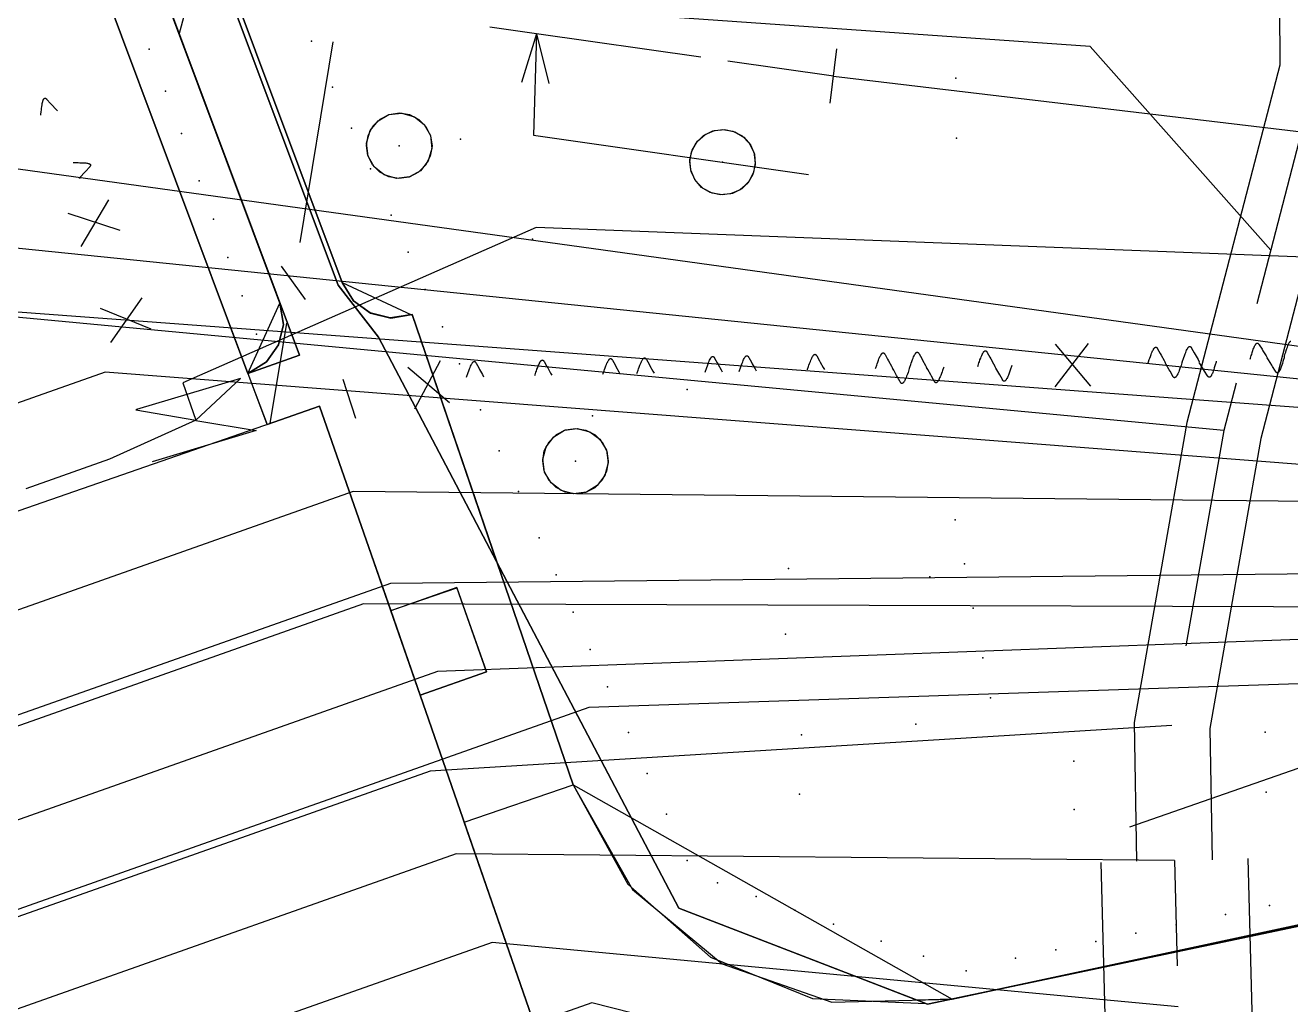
# Model space of a CAD drawing. Header units: metres. Extents: x 4550 to 4731, y 10605 to 11772.
# Drawn here: x 4634.2 to 4657.37, y 11535.86 to 11553.79 of the extents above; entities that cross this region are included whole.
import ezdxf

# ---------------------------------------------------------------- set-up
doc = ezdxf.new("R2010")
doc.units = ezdxf.units.M
for name, color, linetype in [('BOUNDARY', 7, 'Continuous'), ('BUILDING', 7, 'Continuous'), ('CURB', 7, 'Continuous'), ('ELECTR_CABLE', 7, 'Continuous'), ('ELECTR_CABLE_COMM', 7, 'Continuous'), ('GRASS', 7, 'Continuous'), ('GROUND', 7, 'Continuous'), ('HEAT', 7, 'Continuous'), ('SIDEWALK_PATH', 7, 'Continuous'), ('TREE', 7, 'Continuous'), ('WATER_PIPELINE', 7, 'Continuous')]:
    doc.layers.add(name, color=color, linetype=linetype)

msp = doc.modelspace()

# ---------------------------------------------------------------- linework, layer by layer
at = {"layer": 'BOUNDARY'}
msp.add_lwpolyline([(4643.789, 11534.732), (4641.429, 11541.526), (4640.892, 11543.073), (4639.59, 11546.82), (4638.63, 11546.481), (4632.974, 11561.578), (4632.098, 11560.636), (4630.777, 11562.315), (4632.015, 11563.654), (4632.853, 11564.358), (4635.8, 11571.256), (4636.194, 11572.178), (4638.506, 11571.466), (4659.038, 11569.355), (4664.319, 11574.247)], dxfattribs=at)
at = {"layer": 'BUILDING'}
msp.add_lwpolyline([(4639.59, 11546.82), (4649.199, 11519.156), (4635.594, 11514.431), (4625.985, 11542.095)], close=True, dxfattribs=at)
at = {"layer": 'CURB'}
for points in [[(4638.864, 11548.705), (4633.911, 11561.929)], [(4635.223, 11561.841), (4640.003, 11549.08)], [(4640.003, 11549.08), (4641.273, 11548.488), (4641.287, 11548.493)], [(4638.279, 11547.418), (4638.864, 11548.705)], [(4641.287, 11548.493), (4644.236, 11539.884)], [(4651.169, 11535.962), (4669.918, 11539.981)], [(4644.236, 11539.884), (4651.169, 11535.962)]]:
    msp.add_lwpolyline(points, dxfattribs=at)
at = {"layer": 'ELECTR_CABLE'}
for points in [[(4646.571, 11553.205), (4643.563, 11553.633), (4642.707, 11553.755)], [(4643.563, 11553.633), (4643.286, 11552.741)], [(4643.563, 11553.633), (4643.507, 11551.777), (4648.544, 11551.06)], [(4643.563, 11553.633), (4643.786, 11552.726)], [(4648.94, 11552.363), (4649.058, 11553.357)], [(4648.999, 11552.86), (4647.067, 11553.135)], [(4648.999, 11552.86), (4660.595, 11551.483)], [(4634.487, 11552.145), (4634.489, 11552.16), (4634.494, 11552.211), (4634.497, 11552.234), (4634.5, 11552.268), (4634.505, 11552.306), (4634.509, 11552.332), (4634.513, 11552.357), (4634.517, 11552.375), (4634.522, 11552.393), (4634.525, 11552.405), (4634.528, 11552.414), (4634.531, 11552.422), (4634.532, 11552.426), (4634.534, 11552.429), (4634.537, 11552.435), (4634.539, 11552.439), (4634.54, 11552.441), (4634.542, 11552.444), (4634.544, 11552.447), (4634.547, 11552.45), (4634.549, 11552.451), (4634.55, 11552.452), (4634.552, 11552.453), (4634.553, 11552.454), (4634.554, 11552.455), (4634.556, 11552.455), (4634.558, 11552.456), (4634.56, 11552.456), (4634.561, 11552.457), (4634.562, 11552.457), (4634.563, 11552.457), (4634.564, 11552.457), (4634.565, 11552.457), (4634.567, 11552.456), (4634.568, 11552.456), (4634.57, 11552.456), (4634.572, 11552.455), (4634.573, 11552.455), (4634.574, 11552.454), (4634.576, 11552.453), (4634.577, 11552.452), (4634.578, 11552.452), (4634.581, 11552.45), (4634.583, 11552.448), (4634.586, 11552.446), (4634.589, 11552.443), (4634.592, 11552.44), (4634.598, 11552.434), (4634.665, 11552.36), (4634.687, 11552.336), (4634.761, 11552.255), (4634.79, 11552.223)], [(4635.079, 11551.276), (4635.094, 11551.276), (4635.145, 11551.276), (4635.168, 11551.276), (4635.203, 11551.275), (4635.241, 11551.274), (4635.267, 11551.273), (4635.292, 11551.272), (4635.311, 11551.27), (4635.329, 11551.267), (4635.341, 11551.265), (4635.351, 11551.263), (4635.359, 11551.261), (4635.363, 11551.26), (4635.366, 11551.259), (4635.372, 11551.257), (4635.376, 11551.255), (4635.379, 11551.253), (4635.382, 11551.252), (4635.385, 11551.25), (4635.388, 11551.248), (4635.39, 11551.246), (4635.391, 11551.245), (4635.392, 11551.244), (4635.393, 11551.242), (4635.394, 11551.241), (4635.395, 11551.239), (4635.396, 11551.238), (4635.396, 11551.236), (4635.396, 11551.235), (4635.397, 11551.234), (4635.397, 11551.233), (4635.397, 11551.232), (4635.397, 11551.23), (4635.397, 11551.229), (4635.397, 11551.227), (4635.396, 11551.225), (4635.396, 11551.224), (4635.396, 11551.222), (4635.395, 11551.221), (4635.394, 11551.219), (4635.394, 11551.218), (4635.393, 11551.217), (4635.392, 11551.214), (4635.39, 11551.212), (4635.388, 11551.209), (4635.386, 11551.205), (4635.383, 11551.202), (4635.378, 11551.196), (4635.312, 11551.121), (4635.289, 11551.097), (4635.216, 11551.015), (4635.187, 11550.983)], [(4635.729, 11550.598), (4635.217, 11549.738)], [(4635.939, 11550.036), (4634.989, 11550.347)], [(4668.211, 11549.134), (4643.557, 11550.09), (4637.085, 11547.246), (4637.322, 11546.559)], [(4636.337, 11548.803), (4635.765, 11547.982)], [(4636.507, 11548.228), (4635.581, 11548.606)], [(4653.659, 11547.964), (4653.054, 11547.168)], [(4653.059, 11547.95), (4653.704, 11547.184)], [(4654.759, 11547.611), (4654.764, 11547.626), (4654.781, 11547.674), (4654.788, 11547.696), (4654.8, 11547.728), (4654.813, 11547.764), (4654.823, 11547.788), (4654.833, 11547.811), (4654.841, 11547.828), (4654.849, 11547.845), (4654.855, 11547.855), (4654.86, 11547.864), (4654.865, 11547.871), (4654.867, 11547.874), (4654.869, 11547.877), (4654.873, 11547.882), (4654.876, 11547.885), (4654.878, 11547.888), (4654.881, 11547.89), (4654.884, 11547.892), (4654.887, 11547.894), (4654.889, 11547.895), (4654.891, 11547.896), (4654.892, 11547.897), (4654.894, 11547.897), (4654.895, 11547.897), (4654.897, 11547.898), (4654.899, 11547.898), (4654.901, 11547.898), (4654.902, 11547.898), (4654.903, 11547.898), (4654.904, 11547.898), (4654.905, 11547.897), (4654.906, 11547.897), (4654.908, 11547.896), (4654.909, 11547.896), (4654.911, 11547.895), (4654.912, 11547.894), (4654.913, 11547.893), (4654.914, 11547.892), (4654.916, 11547.891), (4654.917, 11547.89), (4654.918, 11547.889), (4654.92, 11547.886), (4654.922, 11547.885), (4654.924, 11547.882), (4654.926, 11547.878), (4654.928, 11547.874), (4654.932, 11547.867), (4654.981, 11547.78), (4654.997, 11547.752), (4655.05, 11547.655), (4655.071, 11547.618)], [(4655.383, 11547.624), (4655.388, 11547.639), (4655.405, 11547.687), (4655.412, 11547.709), (4655.424, 11547.741), (4655.437, 11547.777), (4655.447, 11547.801), (4655.457, 11547.825), (4655.464, 11547.841), (4655.473, 11547.858), (4655.479, 11547.869), (4655.484, 11547.877), (4655.489, 11547.884), (4655.491, 11547.887), (4655.493, 11547.89), (4655.497, 11547.895), (4655.5, 11547.898), (4655.502, 11547.901), (4655.505, 11547.903), (4655.507, 11547.905), (4655.511, 11547.907), (4655.513, 11547.908), (4655.514, 11547.909), (4655.516, 11547.91), (4655.518, 11547.91), (4655.519, 11547.911), (4655.521, 11547.911), (4655.523, 11547.911), (4655.525, 11547.911), (4655.525, 11547.911), (4655.527, 11547.911), (4655.528, 11547.911), (4655.529, 11547.91), (4655.53, 11547.91), (4655.531, 11547.909), (4655.533, 11547.909), (4655.535, 11547.908), (4655.536, 11547.907), (4655.537, 11547.906), (4655.538, 11547.905), (4655.54, 11547.904), (4655.541, 11547.903), (4655.542, 11547.902), (4655.544, 11547.9), (4655.545, 11547.898), (4655.548, 11547.895), (4655.55, 11547.891), (4655.552, 11547.887), (4655.556, 11547.88), (4655.605, 11547.794), (4655.621, 11547.765), (4655.674, 11547.669), (4655.695, 11547.631)], [(4656.63, 11547.679), (4656.634, 11547.693), (4656.648, 11547.743), (4656.655, 11547.764), (4656.665, 11547.797), (4656.677, 11547.834), (4656.685, 11547.858), (4656.694, 11547.882), (4656.701, 11547.899), (4656.709, 11547.917), (4656.714, 11547.927), (4656.719, 11547.936), (4656.723, 11547.943), (4656.725, 11547.946), (4656.728, 11547.949), (4656.732, 11547.955), (4656.734, 11547.958), (4656.736, 11547.96), (4656.739, 11547.963), (4656.741, 11547.965), (4656.745, 11547.967), (4656.747, 11547.968), (4656.748, 11547.969), (4656.75, 11547.97), (4656.751, 11547.97), (4656.753, 11547.971), (4656.755, 11547.971), (4656.756, 11547.971), (4656.758, 11547.972), (4656.759, 11547.972), (4656.76, 11547.971), (4656.761, 11547.971), (4656.763, 11547.971), (4656.764, 11547.971), (4656.765, 11547.97), (4656.767, 11547.97), (4656.769, 11547.969), (4656.77, 11547.968), (4656.771, 11547.967), (4656.772, 11547.966), (4656.774, 11547.965), (4656.775, 11547.964), (4656.776, 11547.963), (4656.778, 11547.961), (4656.78, 11547.959), (4656.782, 11547.956), (4656.785, 11547.953), (4656.787, 11547.949), (4656.791, 11547.942), (4656.844, 11547.858), (4656.861, 11547.829), (4656.918, 11547.736), (4656.941, 11547.699)], [(4657.252, 11547.72), (4657.257, 11547.734), (4657.271, 11547.783), (4657.278, 11547.805), (4657.288, 11547.838), (4657.3, 11547.874), (4657.308, 11547.899), (4657.317, 11547.923), (4657.324, 11547.94), (4657.332, 11547.957), (4657.337, 11547.968), (4657.342, 11547.976), (4657.346, 11547.984), (4657.348, 11547.987), (4657.35, 11547.99), (4657.354, 11547.995), (4657.357, 11547.998), (4657.359, 11548.001), (4657.362, 11548.003), (4657.364, 11548.005), (4657.367, 11548.008), (4657.369, 11548.009)], [(4641.798, 11547.646), (4641.33, 11546.762)], [(4642.282, 11547.35), (4642.287, 11547.364), (4642.304, 11547.413), (4642.311, 11547.434), (4642.323, 11547.467), (4642.336, 11547.502), (4642.346, 11547.527), (4642.356, 11547.55), (4642.363, 11547.567), (4642.372, 11547.584), (4642.377, 11547.594), (4642.383, 11547.602), (4642.387, 11547.61), (4642.39, 11547.613), (4642.392, 11547.616), (4642.396, 11547.621), (4642.399, 11547.624), (4642.401, 11547.626), (4642.404, 11547.628), (4642.406, 11547.63), (4642.41, 11547.633), (4642.412, 11547.634), (4642.413, 11547.634), (4642.415, 11547.635), (4642.416, 11547.636), (4642.418, 11547.636), (4642.42, 11547.636), (4642.422, 11547.636), (4642.424, 11547.636), (4642.424, 11547.636), (4642.426, 11547.636), (4642.427, 11547.636), (4642.428, 11547.636), (4642.429, 11547.635), (4642.43, 11547.635), (4642.432, 11547.634), (4642.434, 11547.633), (4642.435, 11547.632), (4642.436, 11547.632), (4642.437, 11547.631), (4642.439, 11547.629), (4642.44, 11547.628), (4642.441, 11547.627), (4642.443, 11547.625), (4642.444, 11547.623), (4642.446, 11547.62), (4642.449, 11547.616), (4642.451, 11547.613), (4642.455, 11547.606), (4642.504, 11547.519), (4642.52, 11547.49), (4642.573, 11547.394), (4642.594, 11547.356)], [(4643.53, 11547.376), (4643.535, 11547.39), (4643.551, 11547.439), (4643.559, 11547.46), (4643.57, 11547.493), (4643.584, 11547.528), (4643.593, 11547.553), (4643.603, 11547.576), (4643.611, 11547.593), (4643.62, 11547.61), (4643.625, 11547.62), (4643.63, 11547.628), (4643.635, 11547.636), (4643.637, 11547.639), (4643.64, 11547.642), (4643.644, 11547.647), (4643.647, 11547.65), (4643.649, 11547.652), (4643.652, 11547.654), (4643.654, 11547.657), (4643.657, 11547.659), (4643.66, 11547.66), (4643.661, 11547.661), (4643.663, 11547.661), (4643.664, 11547.662), (4643.665, 11547.662), (4643.668, 11547.662), (4643.669, 11547.663), (4643.671, 11547.663), (4643.672, 11547.663), (4643.673, 11547.662), (4643.674, 11547.662), (4643.675, 11547.662), (4643.677, 11547.661), (4643.678, 11547.661), (4643.68, 11547.66), (4643.681, 11547.659), (4643.683, 11547.658), (4643.684, 11547.658), (4643.685, 11547.657), (4643.686, 11547.656), (4643.687, 11547.655), (4643.688, 11547.654), (4643.691, 11547.651), (4643.692, 11547.649), (4643.694, 11547.646), (4643.697, 11547.643), (4643.699, 11547.639), (4643.703, 11547.632), (4643.752, 11547.545), (4643.768, 11547.516), (4643.821, 11547.42), (4643.842, 11547.382)], [(4644.777, 11547.402), (4644.782, 11547.416), (4644.799, 11547.465), (4644.806, 11547.486), (4644.818, 11547.519), (4644.831, 11547.555), (4644.841, 11547.579), (4644.851, 11547.602), (4644.859, 11547.619), (4644.867, 11547.636), (4644.873, 11547.646), (4644.878, 11547.655), (4644.883, 11547.662), (4644.885, 11547.665), (4644.887, 11547.668), (4644.891, 11547.673), (4644.894, 11547.676), (4644.897, 11547.678), (4644.899, 11547.681), (4644.902, 11547.683), (4644.905, 11547.685), (4644.907, 11547.686), (4644.909, 11547.687), (4644.91, 11547.687), (4644.912, 11547.688), (4644.913, 11547.688), (4644.915, 11547.689), (4644.917, 11547.689), (4644.919, 11547.689), (4644.92, 11547.689), (4644.921, 11547.689), (4644.922, 11547.688), (4644.923, 11547.688), (4644.924, 11547.688), (4644.926, 11547.687), (4644.927, 11547.686), (4644.929, 11547.685), (4644.93, 11547.685), (4644.931, 11547.684), (4644.933, 11547.683), (4644.934, 11547.682), (4644.935, 11547.681), (4644.936, 11547.68), (4644.938, 11547.677), (4644.94, 11547.675), (4644.942, 11547.673), (4644.944, 11547.669), (4644.947, 11547.665), (4644.951, 11547.658), (4645, 11547.571), (4645.015, 11547.542), (4645.069, 11547.446), (4645.089, 11547.409)], [(4645.401, 11547.415), (4645.406, 11547.429), (4645.423, 11547.478), (4645.43, 11547.499), (4645.442, 11547.532), (4645.455, 11547.568), (4645.465, 11547.592), (4645.475, 11547.615), (4645.483, 11547.632), (4645.491, 11547.649), (4645.497, 11547.659), (4645.502, 11547.668), (4645.507, 11547.675), (4645.509, 11547.678), (4645.511, 11547.681), (4645.515, 11547.686), (4645.518, 11547.689), (4645.521, 11547.691), (4645.523, 11547.694), (4645.526, 11547.696), (4645.529, 11547.698), (4645.531, 11547.699), (4645.533, 11547.7), (4645.534, 11547.7), (4645.536, 11547.701), (4645.537, 11547.701), (4645.539, 11547.702), (4645.541, 11547.702), (4645.543, 11547.702), (4645.544, 11547.702), (4645.545, 11547.702), (4645.546, 11547.701), (4645.547, 11547.701), (4645.548, 11547.701), (4645.55, 11547.7), (4645.551, 11547.699), (4645.553, 11547.698), (4645.554, 11547.698), (4645.555, 11547.697), (4645.556, 11547.696), (4645.558, 11547.695), (4645.559, 11547.694), (4645.56, 11547.693), (4645.562, 11547.69), (4645.564, 11547.689), (4645.566, 11547.686), (4645.568, 11547.682), (4645.57, 11547.678), (4645.575, 11547.671), (4645.623, 11547.584), (4645.639, 11547.555), (4645.692, 11547.459), (4645.713, 11547.422)], [(4646.649, 11547.441), (4646.654, 11547.456), (4646.671, 11547.504), (4646.678, 11547.526), (4646.69, 11547.558), (4646.703, 11547.594), (4646.713, 11547.618), (4646.723, 11547.641), (4646.73, 11547.658), (4646.739, 11547.675), (4646.745, 11547.685), (4646.75, 11547.694), (4646.754, 11547.701), (4646.757, 11547.704), (4646.759, 11547.707), (4646.763, 11547.712), (4646.766, 11547.715), (4646.768, 11547.718), (4646.771, 11547.72), (4646.773, 11547.722), (4646.777, 11547.724), (4646.779, 11547.725), (4646.78, 11547.726), (4646.782, 11547.727), (4646.783, 11547.727), (4646.785, 11547.727), (4646.787, 11547.728), (4646.789, 11547.728), (4646.791, 11547.728), (4646.791, 11547.728), (4646.793, 11547.728), (4646.794, 11547.728), (4646.795, 11547.727), (4646.796, 11547.727), (4646.797, 11547.726), (4646.799, 11547.726), (4646.801, 11547.725), (4646.802, 11547.724), (4646.803, 11547.723), (4646.804, 11547.722), (4646.806, 11547.721), (4646.807, 11547.72), (4646.808, 11547.719), (4646.81, 11547.716), (4646.811, 11547.715), (4646.813, 11547.712), (4646.816, 11547.708), (4646.818, 11547.704), (4646.822, 11547.697), (4646.871, 11547.61), (4646.887, 11547.581), (4646.94, 11547.485), (4646.961, 11547.448)], [(4647.273, 11547.454), (4647.278, 11547.469), (4647.294, 11547.517), (4647.302, 11547.539), (4647.314, 11547.571), (4647.327, 11547.607), (4647.337, 11547.631), (4647.346, 11547.655), (4647.354, 11547.671), (4647.363, 11547.688), (4647.368, 11547.699), (4647.373, 11547.707), (4647.378, 11547.714), (4647.38, 11547.717), (4647.383, 11547.72), (4647.387, 11547.725), (4647.39, 11547.728), (4647.392, 11547.731), (4647.395, 11547.733), (4647.397, 11547.735), (4647.401, 11547.737), (4647.403, 11547.738), (4647.404, 11547.739), (4647.406, 11547.74), (4647.407, 11547.74), (4647.409, 11547.741), (4647.411, 11547.741), (4647.412, 11547.741), (4647.414, 11547.741), (4647.415, 11547.741), (4647.416, 11547.741), (4647.417, 11547.741), (4647.419, 11547.74), (4647.42, 11547.74), (4647.421, 11547.739), (4647.423, 11547.739), (4647.425, 11547.738), (4647.426, 11547.737), (4647.427, 11547.736), (4647.428, 11547.735), (4647.429, 11547.734), (4647.431, 11547.733), (4647.432, 11547.732), (4647.434, 11547.73), (4647.435, 11547.728), (4647.437, 11547.725), (4647.44, 11547.721), (4647.442, 11547.717), (4647.446, 11547.71), (4647.495, 11547.624), (4647.511, 11547.595), (4647.564, 11547.498), (4647.585, 11547.461)], [(4648.521, 11547.48), (4648.525, 11547.495), (4648.542, 11547.543), (4648.55, 11547.565), (4648.561, 11547.597), (4648.575, 11547.633), (4648.584, 11547.657), (4648.594, 11547.681), (4648.602, 11547.698), (4648.611, 11547.714), (4648.616, 11547.725), (4648.621, 11547.733), (4648.626, 11547.74), (4648.628, 11547.743), (4648.63, 11547.746), (4648.635, 11547.752), (4648.638, 11547.755), (4648.64, 11547.757), (4648.642, 11547.759), (4648.645, 11547.761), (4648.648, 11547.763), (4648.65, 11547.765), (4648.652, 11547.765), (4648.653, 11547.766), (4648.655, 11547.766), (4648.656, 11547.767), (4648.658, 11547.767), (4648.66, 11547.767), (4648.662, 11547.767), (4648.663, 11547.767), (4648.664, 11547.767), (4648.665, 11547.767), (4648.666, 11547.766), (4648.668, 11547.766), (4648.669, 11547.766), (4648.671, 11547.765), (4648.672, 11547.764), (4648.674, 11547.763), (4648.675, 11547.762), (4648.676, 11547.761), (4648.677, 11547.76), (4648.678, 11547.759), (4648.679, 11547.758), (4648.681, 11547.756), (4648.683, 11547.754), (4648.685, 11547.751), (4648.688, 11547.747), (4648.69, 11547.744), (4648.694, 11547.736), (4648.743, 11547.65), (4648.758, 11547.621), (4648.812, 11547.525), (4648.832, 11547.487)], [(4649.768, 11547.507), (4649.773, 11547.521), (4649.79, 11547.569), (4649.797, 11547.591), (4649.809, 11547.623), (4649.822, 11547.659), (4649.832, 11547.683), (4649.842, 11547.707), (4649.85, 11547.724), (4649.858, 11547.741), (4649.864, 11547.751), (4649.869, 11547.759), (4649.874, 11547.767), (4649.876, 11547.77), (4649.878, 11547.773), (4649.882, 11547.778), (4649.885, 11547.781), (4649.888, 11547.783), (4649.89, 11547.785), (4649.893, 11547.787), (4649.896, 11547.789), (4649.898, 11547.791), (4649.9, 11547.791), (4649.901, 11547.792), (4649.903, 11547.792), (4649.904, 11547.793), (4649.906, 11547.793), (4649.908, 11547.793), (4649.91, 11547.793), (4649.911, 11547.793), (4649.912, 11547.793), (4649.913, 11547.793), (4649.914, 11547.793), (4649.915, 11547.792), (4649.917, 11547.792), (4649.918, 11547.791), (4649.92, 11547.79), (4649.921, 11547.789), (4649.922, 11547.788), (4649.924, 11547.788), (4649.925, 11547.786), (4649.926, 11547.785), (4649.927, 11547.784), (4649.929, 11547.782), (4649.931, 11547.78), (4649.933, 11547.777), (4649.935, 11547.773), (4649.938, 11547.77), (4649.942, 11547.763), (4649.99, 11547.676), (4650.006, 11547.647), (4650.059, 11547.551), (4650.08, 11547.513)], [(4650.392, 11547.52), (4650.397, 11547.534), (4650.414, 11547.583), (4650.421, 11547.604), (4650.433, 11547.637), (4650.446, 11547.672), (4650.456, 11547.697), (4650.466, 11547.72), (4650.473, 11547.737), (4650.482, 11547.754), (4650.488, 11547.764), (4650.493, 11547.772), (4650.498, 11547.78), (4650.5, 11547.783), (4650.502, 11547.786), (4650.506, 11547.791), (4650.509, 11547.794), (4650.511, 11547.796), (4650.514, 11547.798), (4650.517, 11547.8), (4650.52, 11547.803), (4650.522, 11547.804), (4650.523, 11547.804), (4650.525, 11547.805), (4650.527, 11547.806), (4650.528, 11547.806), (4650.53, 11547.806), (4650.532, 11547.806), (4650.534, 11547.806), (4650.535, 11547.806), (4650.536, 11547.806), (4650.537, 11547.806), (4650.538, 11547.806), (4650.539, 11547.805), (4650.541, 11547.805), (4650.542, 11547.804), (4650.544, 11547.803), (4650.545, 11547.802), (4650.546, 11547.802), (4650.547, 11547.801), (4650.549, 11547.799), (4650.55, 11547.798), (4650.551, 11547.797), (4650.553, 11547.795), (4650.555, 11547.793), (4650.557, 11547.79), (4650.559, 11547.786), (4650.561, 11547.783), (4650.565, 11547.776), (4650.614, 11547.689), (4650.63, 11547.66), (4650.683, 11547.564), (4650.704, 11547.526)], [(4651.64, 11547.546), (4651.645, 11547.56), (4651.661, 11547.609), (4651.669, 11547.63), (4651.681, 11547.663), (4651.694, 11547.698), (4651.704, 11547.723), (4651.713, 11547.746), (4651.721, 11547.763), (4651.73, 11547.78), (4651.735, 11547.79), (4651.741, 11547.799), (4651.745, 11547.806), (4651.748, 11547.809), (4651.75, 11547.812), (4651.754, 11547.817), (4651.757, 11547.82), (4651.759, 11547.822), (4651.762, 11547.825), (4651.764, 11547.827), (4651.768, 11547.829), (4651.77, 11547.83), (4651.771, 11547.831), (4651.773, 11547.831), (4651.774, 11547.832), (4651.776, 11547.832), (4651.778, 11547.832), (4651.78, 11547.833), (4651.782, 11547.833), (4651.782, 11547.833), (4651.783, 11547.832), (4651.785, 11547.832), (4651.786, 11547.832), (4651.787, 11547.832), (4651.788, 11547.831), (4651.79, 11547.83), (4651.792, 11547.829), (4651.793, 11547.828), (4651.794, 11547.828), (4651.795, 11547.827), (4651.796, 11547.826), (4651.798, 11547.825), (4651.799, 11547.824), (4651.801, 11547.821), (4651.802, 11547.819), (4651.804, 11547.816), (4651.807, 11547.813), (4651.809, 11547.809), (4651.813, 11547.802), (4651.862, 11547.715), (4651.878, 11547.686), (4651.931, 11547.59), (4651.952, 11547.552)], [(4655.383, 11547.624), (4655.378, 11547.61), (4655.361, 11547.562), (4655.354, 11547.54), (4655.342, 11547.508), (4655.329, 11547.472), (4655.319, 11547.448), (4655.309, 11547.424), (4655.302, 11547.407), (4655.293, 11547.39), (4655.287, 11547.38), (4655.282, 11547.372), (4655.278, 11547.364), (4655.275, 11547.361), (4655.273, 11547.358), (4655.269, 11547.353), (4655.266, 11547.35), (4655.264, 11547.348), (4655.261, 11547.346), (4655.259, 11547.344), (4655.255, 11547.342), (4655.253, 11547.34), (4655.252, 11547.34), (4655.25, 11547.339), (4655.249, 11547.339), (4655.247, 11547.338), (4655.245, 11547.338), (4655.243, 11547.338), (4655.241, 11547.338), (4655.241, 11547.338), (4655.239, 11547.338), (4655.238, 11547.338), (4655.237, 11547.338), (4655.236, 11547.339), (4655.235, 11547.339), (4655.233, 11547.34), (4655.231, 11547.341), (4655.23, 11547.342), (4655.229, 11547.343), (4655.228, 11547.343), (4655.226, 11547.345), (4655.225, 11547.346), (4655.224, 11547.347), (4655.222, 11547.349), (4655.221, 11547.351), (4655.219, 11547.354), (4655.216, 11547.358), (4655.214, 11547.361), (4655.21, 11547.368), (4655.161, 11547.455), (4655.145, 11547.484), (4655.092, 11547.58), (4655.071, 11547.618)], [(4656.007, 11547.638), (4656.003, 11547.624), (4655.988, 11547.574), (4655.982, 11547.553), (4655.971, 11547.52), (4655.96, 11547.483), (4655.951, 11547.459), (4655.942, 11547.435), (4655.935, 11547.418), (4655.927, 11547.4), (4655.922, 11547.39), (4655.917, 11547.381), (4655.913, 11547.374), (4655.911, 11547.371), (4655.909, 11547.368), (4655.905, 11547.362), (4655.902, 11547.359), (4655.9, 11547.357), (4655.897, 11547.354), (4655.895, 11547.352), (4655.892, 11547.35), (4655.89, 11547.349), (4655.888, 11547.348), (4655.887, 11547.347), (4655.885, 11547.347), (4655.884, 11547.346), (4655.882, 11547.346), (4655.88, 11547.346), (4655.878, 11547.345), (4655.877, 11547.345), (4655.876, 11547.346), (4655.875, 11547.346), (4655.874, 11547.346), (4655.873, 11547.346), (4655.871, 11547.347), (4655.87, 11547.347), (4655.868, 11547.348), (4655.866, 11547.349), (4655.865, 11547.35), (4655.864, 11547.351), (4655.863, 11547.352), (4655.862, 11547.353), (4655.861, 11547.354), (4655.858, 11547.356), (4655.857, 11547.358), (4655.854, 11547.361), (4655.852, 11547.364), (4655.849, 11547.368), (4655.845, 11547.375), (4655.792, 11547.459), (4655.775, 11547.488), (4655.718, 11547.581), (4655.696, 11547.618)], [(4657.252, 11547.72), (4657.248, 11547.705), (4657.233, 11547.656), (4657.227, 11547.634), (4657.217, 11547.601), (4657.205, 11547.565), (4657.196, 11547.54), (4657.188, 11547.516), (4657.181, 11547.499), (4657.173, 11547.482), (4657.168, 11547.471), (4657.163, 11547.463), (4657.158, 11547.455), (4657.156, 11547.452), (4657.154, 11547.449), (4657.15, 11547.444), (4657.147, 11547.441), (4657.145, 11547.438), (4657.143, 11547.436), (4657.14, 11547.434), (4657.137, 11547.431), (4657.135, 11547.43), (4657.134, 11547.429), (4657.132, 11547.429), (4657.131, 11547.428), (4657.129, 11547.428), (4657.127, 11547.427), (4657.125, 11547.427), (4657.123, 11547.427), (4657.123, 11547.427), (4657.121, 11547.427), (4657.12, 11547.427), (4657.119, 11547.427), (4657.118, 11547.428), (4657.117, 11547.428), (4657.115, 11547.429), (4657.113, 11547.43), (4657.112, 11547.431), (4657.111, 11547.431), (4657.11, 11547.432), (4657.108, 11547.433), (4657.107, 11547.434), (4657.106, 11547.435), (4657.104, 11547.437), (4657.102, 11547.439), (4657.1, 11547.442), (4657.097, 11547.446), (4657.095, 11547.449), (4657.09, 11547.456), (4657.038, 11547.541), (4657.021, 11547.569), (4656.963, 11547.663), (4656.941, 11547.699)], [(4641.209, 11547.534), (4641.969, 11546.884)], [(4650.392, 11547.52), (4650.387, 11547.505), (4650.371, 11547.457), (4650.363, 11547.435), (4650.351, 11547.403), (4650.338, 11547.367), (4650.328, 11547.343), (4650.319, 11547.32), (4650.311, 11547.303), (4650.302, 11547.286), (4650.297, 11547.276), (4650.291, 11547.267), (4650.287, 11547.26), (4650.284, 11547.257), (4650.282, 11547.254), (4650.278, 11547.249), (4650.275, 11547.246), (4650.273, 11547.243), (4650.27, 11547.241), (4650.268, 11547.239), (4650.264, 11547.237), (4650.262, 11547.236), (4650.261, 11547.235), (4650.259, 11547.234), (4650.258, 11547.234), (4650.256, 11547.234), (4650.254, 11547.233), (4650.252, 11547.233), (4650.25, 11547.233), (4650.25, 11547.233), (4650.249, 11547.233), (4650.247, 11547.233), (4650.246, 11547.234), (4650.245, 11547.234), (4650.244, 11547.235), (4650.242, 11547.235), (4650.24, 11547.236), (4650.239, 11547.237), (4650.238, 11547.238), (4650.237, 11547.239), (4650.236, 11547.24), (4650.234, 11547.241), (4650.233, 11547.242), (4650.231, 11547.245), (4650.23, 11547.246), (4650.228, 11547.249), (4650.225, 11547.253), (4650.223, 11547.257), (4650.219, 11547.264), (4650.17, 11547.351), (4650.154, 11547.38), (4650.101, 11547.476), (4650.08, 11547.513)], [(4651.016, 11547.533), (4651.011, 11547.518), (4650.994, 11547.47), (4650.987, 11547.448), (4650.975, 11547.416), (4650.962, 11547.38), (4650.952, 11547.356), (4650.942, 11547.333), (4650.935, 11547.316), (4650.926, 11547.299), (4650.92, 11547.289), (4650.915, 11547.28), (4650.911, 11547.273), (4650.908, 11547.27), (4650.906, 11547.267), (4650.902, 11547.262), (4650.899, 11547.259), (4650.897, 11547.256), (4650.894, 11547.254), (4650.892, 11547.252), (4650.888, 11547.25), (4650.886, 11547.249), (4650.885, 11547.248), (4650.883, 11547.247), (4650.882, 11547.247), (4650.88, 11547.247), (4650.878, 11547.246), (4650.876, 11547.246), (4650.874, 11547.246), (4650.874, 11547.246), (4650.872, 11547.246), (4650.871, 11547.247), (4650.87, 11547.247), (4650.869, 11547.247), (4650.868, 11547.248), (4650.866, 11547.248), (4650.864, 11547.249), (4650.863, 11547.25), (4650.862, 11547.251), (4650.861, 11547.252), (4650.859, 11547.253), (4650.858, 11547.254), (4650.857, 11547.255), (4650.855, 11547.258), (4650.854, 11547.259), (4650.851, 11547.262), (4650.849, 11547.266), (4650.847, 11547.27), (4650.843, 11547.277), (4650.794, 11547.364), (4650.778, 11547.393), (4650.725, 11547.489), (4650.704, 11547.526)], [(4652.264, 11547.559), (4652.259, 11547.545), (4652.242, 11547.496), (4652.235, 11547.475), (4652.223, 11547.442), (4652.21, 11547.406), (4652.2, 11547.382), (4652.19, 11547.359), (4652.182, 11547.342), (4652.174, 11547.325), (4652.168, 11547.315), (4652.163, 11547.306), (4652.158, 11547.299), (4652.156, 11547.296), (4652.154, 11547.293), (4652.15, 11547.288), (4652.147, 11547.285), (4652.144, 11547.283), (4652.142, 11547.28), (4652.139, 11547.278), (4652.136, 11547.276), (4652.134, 11547.275), (4652.132, 11547.274), (4652.131, 11547.274), (4652.129, 11547.273), (4652.128, 11547.273), (4652.126, 11547.272), (4652.124, 11547.272), (4652.122, 11547.272), (4652.121, 11547.272), (4652.12, 11547.272), (4652.119, 11547.273), (4652.118, 11547.273), (4652.117, 11547.273), (4652.115, 11547.274), (4652.114, 11547.275), (4652.112, 11547.276), (4652.111, 11547.276), (4652.11, 11547.277), (4652.108, 11547.278), (4652.107, 11547.279), (4652.106, 11547.28), (4652.105, 11547.281), (4652.103, 11547.284), (4652.101, 11547.286), (4652.099, 11547.288), (4652.097, 11547.292), (4652.094, 11547.296), (4652.09, 11547.303), (4652.042, 11547.39), (4652.026, 11547.419), (4651.973, 11547.515), (4651.952, 11547.552)], [(4637.322, 11546.559), (4638.142, 11547.325), (4636.236, 11546.753), (4636.226, 11546.75), (4637.322, 11546.559)], [(4640.019, 11547.31), (4640.251, 11546.597)], [(4637.322, 11546.559), (4635.747, 11545.844), (4634.213, 11545.302)], [(4637.325, 11546.557), (4638.431, 11546.369)], [(4638.431, 11546.369), (4636.525, 11545.797)], [(4659.796, 11541.657), (4658.847, 11540.653), (4654.417, 11539.108)]]:
    msp.add_lwpolyline(points, dxfattribs=at)
at = {"layer": 'ELECTR_CABLE_COMM'}
for points in [[(4639.237, 11549.815), (4639.842, 11553.485)], [(4639.332, 11548.771), (4638.896, 11549.38)], [(4638.687, 11546.501), (4638.992, 11548.336)]]:
    msp.add_lwpolyline(points, dxfattribs=at)
at = {"layer": 'GRASS'}
for points in [[(4672.467, 11555.731), (4657.455, 11557.391), (4637.577, 11559.12), (4636.558, 11563.223), (4634.646, 11563.115), (4639.93, 11549.03), (4640.672, 11548.083), (4646.17, 11537.627), (4650.721, 11535.866), (4658.302, 11537.463), (4670.501, 11540.106), (4671.215, 11544.406)], [(4633.699, 11562.494), (4633.533, 11562.72), (4633.163, 11562.879), (4632.743, 11562.799), (4631.472, 11561.431), (4632.098, 11560.636), (4632.974, 11561.578), (4638.279, 11547.418), (4639.222, 11547.75)], [(4633.911, 11561.929), (4633.791, 11562.155), (4633.622, 11562.341), (4633.411, 11562.478), (4633.168, 11562.559), (4632.913, 11562.577), (4632.666, 11562.53), (4632.438, 11562.423), (4632.242, 11562.259), (4631.472, 11561.431), (4632.098, 11560.636), (4632.974, 11561.578), (4638.279, 11547.418), (4638.616, 11547.628), (4638.838, 11547.94), (4638.927, 11548.313), (4638.864, 11548.705)], [(4636.747, 11556.348), (4635.439, 11557.849), (4637.021, 11553.625), (4637.332, 11554.787)], [(4641.649, 11551.581), (4641.618, 11551.394), (4641.532, 11551.229), (4641.4, 11551.099), (4641.231, 11551.013), (4641.043, 11550.985), (4640.86, 11551.016), (4640.695, 11551.101), (4640.561, 11551.235), (4640.476, 11551.405), (4640.449, 11551.589), (4640.479, 11551.772), (4640.566, 11551.941), (4640.701, 11552.074), (4640.867, 11552.157), (4641.051, 11552.185), (4641.238, 11552.155), (4641.406, 11552.067), (4641.537, 11551.935), (4641.62, 11551.769)], [(4641.647, 11551.536), (4641.581, 11551.307), (4641.437, 11551.128), (4641.237, 11551.015), (4641, 11550.987), (4640.771, 11551.053), (4640.591, 11551.197), (4640.479, 11551.397), (4640.451, 11551.634), (4640.517, 11551.863), (4640.661, 11552.043), (4640.861, 11552.155), (4641.098, 11552.183), (4641.327, 11552.117), (4641.506, 11551.973), (4641.619, 11551.773)], [(4647.568, 11551.281), (4647.537, 11551.093), (4647.452, 11550.929), (4647.32, 11550.798), (4647.15, 11550.713), (4646.962, 11550.684), (4646.779, 11550.715), (4646.614, 11550.8), (4646.481, 11550.935), (4646.396, 11551.105), (4646.368, 11551.288), (4646.398, 11551.471), (4646.485, 11551.64), (4646.621, 11551.773), (4646.787, 11551.856), (4646.97, 11551.884), (4647.157, 11551.854), (4647.326, 11551.766), (4647.456, 11551.634), (4647.54, 11551.468)], [(4647.567, 11551.243), (4647.524, 11551.058), (4647.428, 11550.899), (4647.289, 11550.777), (4647.114, 11550.702), (4646.925, 11550.686), (4646.744, 11550.728), (4646.585, 11550.823), (4646.46, 11550.966), (4646.386, 11551.141), (4646.37, 11551.326), (4646.411, 11551.507), (4646.508, 11551.67), (4646.652, 11551.794), (4646.823, 11551.866), (4647.008, 11551.883), (4647.193, 11551.841), (4647.355, 11551.743), (4647.477, 11551.603), (4647.55, 11551.432)], [(4644.875, 11545.807), (4644.844, 11545.619), (4644.759, 11545.455), (4644.627, 11545.324), (4644.457, 11545.239), (4644.27, 11545.211), (4644.086, 11545.241), (4643.922, 11545.326), (4643.788, 11545.461), (4643.703, 11545.631), (4643.675, 11545.814), (4643.705, 11545.997), (4643.792, 11546.166), (4643.928, 11546.299), (4644.094, 11546.382), (4644.277, 11546.411), (4644.464, 11546.38), (4644.633, 11546.292), (4644.763, 11546.16), (4644.847, 11545.994)], [(4644.875, 11545.777), (4644.814, 11545.546), (4644.675, 11545.363), (4644.477, 11545.245), (4644.242, 11545.211), (4644.011, 11545.272), (4643.828, 11545.411), (4643.71, 11545.609), (4643.676, 11545.844), (4643.737, 11546.075), (4643.876, 11546.258), (4644.074, 11546.376), (4644.309, 11546.41), (4644.54, 11546.349), (4644.723, 11546.21), (4644.841, 11546.012)], [(4642.838, 11543.963), (4644.236, 11539.884), (4645.236, 11538.067), (4646.747, 11536.731), (4648.616, 11535.969), (4650.688, 11535.879), (4646.17, 11537.627)], [(4642.105, 11543.494), (4640.893, 11543.067), (4641.429, 11541.526), (4642.645, 11541.954)]]:
    msp.add_lwpolyline(points, close=True, dxfattribs=at)
msp.add_lwpolyline([(4659.5, 11556.963), (4638.408, 11559.041), (4636.839, 11563.228), (4636.108, 11563.191), (4635.875, 11563.151), (4635.661, 11563.059), (4635.475, 11562.921), (4635.323, 11562.74), (4635.218, 11562.529), (4635.165, 11562.303), (4635.167, 11562.07), (4635.223, 11561.841), (4640.003, 11549.08), (4640.212, 11548.744), (4640.524, 11548.521), (4640.895, 11548.431), (4641.287, 11548.493), (4644.236, 11539.884), (4645.317, 11537.969), (4646.958, 11536.606), (4648.971, 11535.902), (4651.169, 11535.962), (4668.19, 11539.61)], dxfattribs=at)
at = {"layer": 'GROUND'}
msp.add_lwpolyline([(4669.918, 11539.981), (4651.169, 11535.962), (4650.519, 11535.944), (4646.17, 11537.627), (4642.838, 11543.963), (4641.287, 11548.493), (4640.884, 11548.432), (4640.517, 11548.524), (4640.21, 11548.746), (4640.003, 11549.08), (4635.223, 11561.841), (4635.167, 11562.07), (4635.165, 11562.303), (4635.218, 11562.529), (4635.323, 11562.74), (4635.475, 11562.921), (4635.661, 11563.059), (4635.875, 11563.151), (4636.108, 11563.191), (4636.56, 11563.214), (4637.577, 11559.12), (4638.405, 11559.048), (4638.408, 11559.041), (4659.5, 11556.963)], dxfattribs=at)
msp.add_lwpolyline([(4632.974, 11561.578), (4632.098, 11560.636), (4631.472, 11561.431), (4631.472, 11561.431), (4632.242, 11562.259), (4632.438, 11562.423), (4632.666, 11562.53), (4632.913, 11562.577), (4633.168, 11562.559), (4633.411, 11562.478), (4633.622, 11562.341), (4633.791, 11562.155), (4633.91, 11561.93), (4638.864, 11548.705), (4638.927, 11548.313), (4638.838, 11547.94), (4638.616, 11547.628), (4638.279, 11547.418)], close=True, dxfattribs=at)
at = {"layer": 'HEAT'}
for points in [[(4657.145, 11557.401), (4657.169, 11553.061), (4655.467, 11546.516), (4654.502, 11541.023), (4654.548, 11538.484)], [(4658.529, 11557.409), (4658.554, 11552.888), (4656.821, 11546.222), (4655.888, 11540.915), (4655.932, 11538.509)], [(4657.003, 11549.672), (4653.697, 11553.403), (4640.675, 11554.318)], [(4657.859, 11553.453), (4657.862, 11552.974), (4656.748, 11548.692)], [(4656.144, 11546.369), (4633.832, 11548.465), (4619.102, 11543.26)], [(4656.37, 11547.24), (4656.144, 11546.369), (4655.451, 11542.426)], [(4655.195, 11540.969), (4641.612, 11540.134), (4624.367, 11534.04)], [(4655.24, 11538.497), (4642.094, 11538.618), (4627.184, 11533.349)], [(4653.895, 11538.461), (4654.036, 11533.109)], [(4655.24, 11538.497), (4655.291, 11536.57)], [(4656.584, 11538.532), (4656.725, 11533.18)], [(4655.31, 11535.821), (4642.748, 11536.998), (4625.245, 11530.813)], [(4655.381, 11533.144), (4644.574, 11535.895), (4630.071, 11530.77)]]:
    msp.add_lwpolyline(points, dxfattribs=at)
at = {"layer": 'SIDEWALK_PATH'}
for points in [[(4672.945, 11532.209), (4674.239, 11543.652), (4673.748, 11542.364), (4672.917, 11541.302), (4671.812, 11540.528), (4670.5, 11540.106), (4658.302, 11537.463), (4650.721, 11535.866), (4646.17, 11537.627), (4640.672, 11548.083), (4639.93, 11549.03), (4634.646, 11563.115), (4636.558, 11563.223), (4636.096, 11565.865), (4635.405, 11565.261), (4634.619, 11564.802), (4633.762, 11564.497)], [(4633.699, 11562.494), (4639.222, 11547.75), (4638.279, 11547.418), (4638.63, 11546.481), (4639.59, 11546.82), (4640.892, 11543.073), (4641.429, 11541.526), (4643.789, 11534.732)], [(4633.911, 11561.929), (4638.864, 11548.705), (4638.927, 11548.313), (4638.838, 11547.94), (4638.616, 11547.628), (4638.279, 11547.418), (4638.63, 11546.481), (4639.59, 11546.82), (4640.892, 11543.073), (4642.103, 11543.493), (4642.645, 11541.952), (4641.429, 11541.526), (4642.237, 11539.199), (4644.236, 11539.884), (4641.287, 11548.493), (4640.884, 11548.432), (4640.517, 11548.524), (4640.21, 11548.746), (4640.003, 11549.08), (4635.223, 11561.841)], [(4643.789, 11534.732), (4642.237, 11539.199), (4644.236, 11539.884), (4645.317, 11537.969), (4646.958, 11536.606), (4648.971, 11535.902), (4651.169, 11535.962), (4669.918, 11539.981)]]:
    msp.add_lwpolyline(points, dxfattribs=at)
at = {"layer": 'TREE'}
for p in [(4639.443, 11553.499), (4636.473, 11553.354), (4651.237, 11552.82), (4636.771, 11552.584), (4639.828, 11552.658), (4637.06, 11551.812), (4640.172, 11551.908), (4641.049, 11551.585), (4642.171, 11551.705), (4651.251, 11551.726), (4640.524, 11551.162), (4646.968, 11551.284), (4637.385, 11550.945), (4637.648, 11550.243), (4640.901, 11550.317), (4643.491, 11549.874), (4637.911, 11549.541), (4641.213, 11549.635), (4638.174, 11548.838), (4641.526, 11548.954), (4638.437, 11548.136), (4641.838, 11548.272), (4642.151, 11547.59), (4646.317, 11547.122), (4642.536, 11546.749), (4644.587, 11546.642), (4642.88, 11545.999), (4644.275, 11545.811), (4643.232, 11545.253), (4651.229, 11544.737), (4643.609, 11544.408), (4651.396, 11543.929), (4643.922, 11543.726), (4648.175, 11543.847), (4650.765, 11543.693), (4644.234, 11543.045), (4651.554, 11543.119), (4648.12, 11542.642), (4644.547, 11542.363), (4651.731, 11542.211), (4644.859, 11541.681), (4651.874, 11541.475), (4650.505, 11540.992), (4645.245, 11540.84), (4648.414, 11540.801), (4656.902, 11540.848), (4653.397, 11540.317), (4645.588, 11540.09), (4656.921, 11539.752), (4648.375, 11539.714), (4645.94, 11539.344), (4653.405, 11539.433), (4646.318, 11538.499), (4646.878, 11538.088), (4647.584, 11537.837), (4656.984, 11537.675), (4648.291, 11537.586), (4656.176, 11537.507), (4648.998, 11537.334), (4655.27, 11537.319), (4649.869, 11537.024), (4653.802, 11537.014), (4654.536, 11537.166), (4650.647, 11536.748), (4653.067, 11536.861), (4652.333, 11536.708), (4651.427, 11536.48)]:
    msp.add_point(p, dxfattribs=at)
at = {"layer": 'WATER_PIPELINE'}
for points in [[(4666.339, 11546.69), (4625.381, 11552.361), (4617.885, 11549.712)], [(4666.264, 11546.418), (4631.692, 11549.949), (4622.933, 11546.853)], [(4666.19, 11546.147), (4633.733, 11548.563), (4626.197, 11545.9)], [(4667.654, 11544.97), (4635.662, 11547.441), (4620.712, 11542.158)], [(4667.654, 11544.97), (4640.207, 11545.255), (4630.983, 11541.995)], [(4666.1, 11543.833), (4640.886, 11543.571), (4633.471, 11540.951)], [(4666.31, 11543.114), (4640.394, 11543.197), (4625.325, 11537.872)], [(4669.346, 11542.985), (4641.752, 11541.957), (4625.548, 11536.23)], [(4669.588, 11542.136), (4644.522, 11541.297), (4632.075, 11536.899)]]:
    msp.add_lwpolyline(points, dxfattribs=at)

doc.saveas('drawing.dxf')
